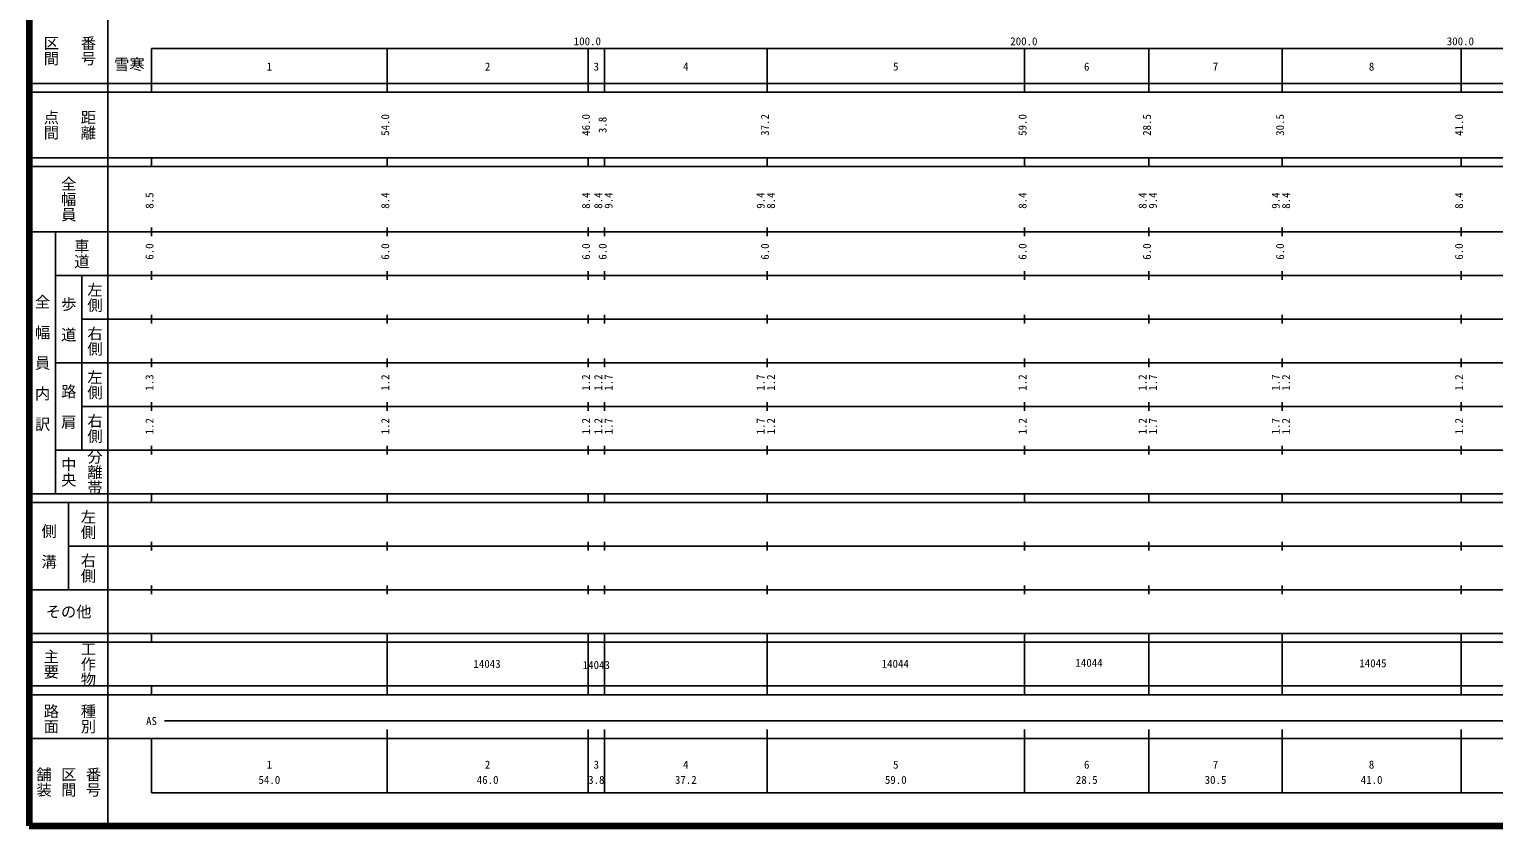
# Model space of a CAD drawing. Units: millimetres on the paper, enlarged 1000 times. Extents: x 40000 to 680000, y 20000 to 380000.
# Drawn here: x 40000 to 375480, y 20000 to 202409 of the extents above; entities that cross this region are included whole.
import ezdxf
from ezdxf.enums import TextEntityAlignment as Align

# ---------------------------------------------------------------- set-up
doc = ezdxf.new("R2010")
doc.units = ezdxf.units.MM
doc.header["$LTSCALE"] = 1000
doc.layers.add('M-TTL', color=7, linetype='Continuous', lineweight=13)
doc.layers.add('M-TTL-BAND', color=7, linetype='Continuous', lineweight=25)
doc.styles.add('@ＭＳ ゴシック', font='')
doc.styles.add('ＭＳ ゴシック', font='')
doc.styles.get('@ＭＳ ゴシック').set_extended_font_data('@MS Gothic')
doc.styles.get('ＭＳ ゴシック').set_extended_font_data('MS Gothic')

msp = doc.modelspace()

# ---------------------------------------------------------------- linework, layer by layer
at = {"layer": 'M-TTL', "color": 2, "lineweight": 140}
for p, q in [((40000, 380000), (40000, 20000)), ((40000, 20000), (680000, 20000))]:
    msp.add_line(p, q, dxfattribs=at)
at = {"layer": 'M-TTL-BAND'}
for p, q in [((58000, 370000), (58000, 20000)), ((68000, 198000), (579000, 198000)), ((68000, 198000), (68000, 188000)), ((122000, 188000), (122000, 198000)), ((168000, 188000), (168000, 198000)), ((171800, 188000), (171800, 198000)), ((209000, 188000), (209000, 198000)), ((268000, 188000), (268000, 198000)), ((296500, 188000), (296500, 198000)), ((327000, 188000), (327000, 198000)), ((368000, 188000), (368000, 198000)), ((40000, 190000), (579000, 190000)), ((40000, 188000), (579000, 188000)), ((40000, 173000), (579000, 173000)), ((68000, 171000), (68000, 173000)), ((122000, 171000), (122000, 173000)), ((168000, 171000), (168000, 173000)), ((171800, 171000), (171800, 173000)), ((209000, 171000), (209000, 173000)), ((268000, 171000), (268000, 173000)), ((296500, 171000), (296500, 173000)), ((327000, 171000), (327000, 173000)), ((368000, 171000), (368000, 173000)), ((40000, 171000), (579000, 171000)), ((40000, 156000), (579000, 156000)), ((46000, 96000), (46000, 156000)), ((68000, 155000), (68000, 157000)), ((122000, 155000), (122000, 157000)), ((168000, 155000), (168000, 157000)), ((171800, 155000), (171800, 157000)), ((209000, 155000), (209000, 157000)), ((268000, 155000), (268000, 157000)), ((296500, 155000), (296500, 157000)), ((327000, 155000), (327000, 157000)), ((368000, 155000), (368000, 157000)), ((46000, 146000), (579000, 146000)), ((52000, 146000), (52000, 106000)), ((68000, 145000), (68000, 147000)), ((122000, 145000), (122000, 147000)), ((168000, 145000), (168000, 147000)), ((171800, 145000), (171800, 147000)), ((209000, 145000), (209000, 147000)), ((268000, 145000), (268000, 147000)), ((296500, 145000), (296500, 147000)), ((327000, 145000), (327000, 147000)), ((368000, 145000), (368000, 147000)), ((52000, 136000), (579000, 136000)), ((68000, 135000), (68000, 137000)), ((122000, 135000), (122000, 137000)), ((168000, 135000), (168000, 137000)), ((171800, 135000), (171800, 137000)), ((209000, 135000), (209000, 137000)), ((268000, 135000), (268000, 137000)), ((296500, 135000), (296500, 137000)), ((327000, 135000), (327000, 137000)), ((368000, 135000), (368000, 137000)), ((46000, 126000), (579000, 126000)), ((68000, 125000), (68000, 127000)), ((122000, 125000), (122000, 127000)), ((168000, 125000), (168000, 127000)), ((171800, 125000), (171800, 127000)), ((209000, 125000), (209000, 127000)), ((268000, 125000), (268000, 127000)), ((296500, 125000), (296500, 127000)), ((327000, 125000), (327000, 127000)), ((368000, 125000), (368000, 127000)), ((52000, 116000), (579000, 116000)), ((68000, 115000), (68000, 117000)), ((122000, 115000), (122000, 117000)), ((168000, 115000), (168000, 117000)), ((171800, 115000), (171800, 117000)), ((209000, 115000), (209000, 117000)), ((268000, 115000), (268000, 117000)), ((296500, 115000), (296500, 117000)), ((327000, 115000), (327000, 117000)), ((368000, 115000), (368000, 117000)), ((46000, 106000), (579000, 106000)), ((68000, 105000), (68000, 107000)), ((122000, 105000), (122000, 107000)), ((168000, 105000), (168000, 107000)), ((171800, 105000), (171800, 107000)), ((209000, 105000), (209000, 107000)), ((268000, 105000), (268000, 107000)), ((296500, 105000), (296500, 107000)), ((327000, 105000), (327000, 107000)), ((368000, 105000), (368000, 107000)), ((40000, 96000), (579000, 96000)), ((40000, 94000), (579000, 94000)), ((49000, 94000), (49000, 74000)), ((68000, 94000), (68000, 96000)), ((122000, 94000), (122000, 96000)), ((168000, 94000), (168000, 96000)), ((171800, 94000), (171800, 96000)), ((209000, 94000), (209000, 96000)), ((268000, 94000), (268000, 96000)), ((296500, 94000), (296500, 96000)), ((327000, 94000), (327000, 96000)), ((368000, 94000), (368000, 96000)), ((49000, 84000), (579000, 84000)), ((68000, 83000), (68000, 85000)), ((122000, 83000), (122000, 85000)), ((168000, 83000), (168000, 85000)), ((171800, 83000), (171800, 85000)), ((209000, 83000), (209000, 85000)), ((268000, 83000), (268000, 85000)), ((296500, 83000), (296500, 85000)), ((327000, 83000), (327000, 85000)), ((368000, 83000), (368000, 85000)), ((40000, 74000), (579000, 74000)), ((68000, 73000), (68000, 75000)), ((122000, 73000), (122000, 75000)), ((168000, 73000), (168000, 75000)), ((171800, 73000), (171800, 75000)), ((209000, 73000), (209000, 75000)), ((268000, 73000), (268000, 75000)), ((296500, 73000), (296500, 75000)), ((327000, 73000), (327000, 75000)), ((368000, 73000), (368000, 75000)), ((40000, 64000), (579000, 64000)), ((68000, 62000), (68000, 64000)), ((122000, 62000), (122000, 64000)), ((168000, 62000), (168000, 64000)), ((171800, 62000), (171800, 64000)), ((209000, 62000), (209000, 64000)), ((268000, 62000), (268000, 64000)), ((296500, 62000), (296500, 64000)), ((327000, 62000), (327000, 64000)), ((368000, 62000), (368000, 64000)), ((40000, 62000), (579000, 62000)), ((122000, 52000), (122000, 62000)), ((168000, 52000), (168000, 62000)), ((168000, 52000), (168000, 62000)), ((171800, 52000), (171800, 62000)), ((209000, 52000), (209000, 62000)), ((268000, 52000), (268000, 62000)), ((268000, 52000), (268000, 62000)), ((296500, 52000), (296500, 62000)), ((327000, 52000), (327000, 62000)), ((368000, 52000), (368000, 62000)), ((368000, 52000), (368000, 62000)), ((40000, 52000), (579000, 52000)), ((68000, 50000), (68000, 52000)), ((122000, 50000), (122000, 52000)), ((168000, 50000), (168000, 52000)), ((171800, 50000), (171800, 52000)), ((209000, 50000), (209000, 52000)), ((268000, 50000), (268000, 52000)), ((296500, 50000), (296500, 52000)), ((327000, 50000), (327000, 52000)), ((368000, 50000), (368000, 52000)), ((40000, 50000), (579000, 50000)), ((71000, 44000), (565000, 44000)), ((122000, 27500), (122000, 42000)), ((168000, 27500), (168000, 42000)), ((171800, 27500), (171800, 42000)), ((209000, 27500), (209000, 42000)), ((268000, 27500), (268000, 42000)), ((296500, 27500), (296500, 42000)), ((327000, 27500), (327000, 42000)), ((368000, 27500), (368000, 42000)), ((40000, 40000), (579000, 40000)), ((68000, 40000), (68000, 27500)), ((68000, 27500), (579000, 27500))]:
    msp.add_line(p, q, dxfattribs=at)

# ---------------------------------------------------------------- texts
at = {"layer": 'M-TTL-BAND', "style": '@ＭＳ ゴシック'}
for s, p in [('区間', (45000, 197500)), ('番号', (53500, 197500)), ('点間', (45000, 180500)), ('距離', (53500, 180500)), ('全幅員', (49000, 163500)), ('車道', (52000, 151000)), ('左側', (55000, 141000)), ('全\u3000幅\u3000員\u3000内\u3000訳', (43000, 126000)), ('歩\u3000道', (49000, 136000)), ('右側', (55000, 131000)), ('左側', (55000, 121000)), ('路\u3000肩', (49000, 116000)), ('右側', (55000, 111000)), ('中央', (49000, 101000)), ('分離帯', (55000, 101000)), ('左側', (53500, 89000)), ('側\u3000溝', (44500, 84000)), ('右側', (53500, 79000)), ('工作物', (53500, 57000)), ('主要', (45000, 57000)), ('路面', (45000, 44500)), ('種別', (53500, 44500)), ('舗装', (43333, 30000)), ('区間', (49000, 30000)), ('番号', (54667, 30000))]:
    msp.add_text(s, height=2566, rotation=270, dxfattribs=at).set_placement(p, align=Align.MIDDLE_CENTER)
at = {"layer": 'M-TTL-BAND', "style": 'ＭＳ ゴシック'}
for s, p in [('100.0', (167844, 198195)), ('200.0', (267844, 198195)), ('300.0', (367844, 198195)), ('1', (95000, 192405)), ('2', (145000, 192405)), ('3', (169900, 192405)), ('4', (190400, 192405)), ('5', (238500, 192405)), ('6', (282250, 192405)), ('7', (311750, 192405)), ('8', (347500, 192405)), ('AS', (68000, 42500)), ('1', (95000, 32523)), ('2', (145000, 32523)), ('3', (169900, 32523)), ('4', (190400, 32523)), ('5', (238500, 32523)), ('6', (282250, 32523)), ('7', (311750, 32523)), ('8', (347500, 32523)), ('54.0', (95000, 29033)), ('46.0', (145000, 29033)), ('3.8', (169900, 29033)), ('37.2', (190400, 29033)), ('59.0', (238500, 29033)), ('28.5', (282250, 29033)), ('30.5', (311750, 29033)), ('41.0', (347500, 29033))]:
    msp.add_text(s, height=1833, dxfattribs=at).set_placement(p, align=Align.BOTTOM_CENTER)
for s, p in [('雪寒', (62927, 194377)), ('その他', (49000, 69000))]:
    msp.add_text(s, height=2566, dxfattribs=at).set_placement(p, align=Align.MIDDLE_CENTER)
for s, p in [('54.0', (123000, 180500)), ('46.0', (169000, 180500)), ('3.8', (172800, 180500)), ('37.2', (210000, 180500)), ('59.0', (269000, 180500)), ('28.5', (297500, 180500)), ('30.5', (328000, 180500)), ('41.0', (369000, 180500)), ('8.5', (69000, 163174)), ('8.4', (123000, 163174)), ('8.4', (169000, 163174)), ('8.4', (171800, 163174)), ('9.4', (174170, 163174)), ('9.4', (209000, 163174)), ('8.4', (211370, 163174)), ('8.4', (269000, 163174)), ('8.4', (296500, 163174)), ('9.4', (298870, 163174)), ('9.4', (327000, 163174)), ('8.4', (329370, 163174)), ('8.4', (369000, 163174)), ('6.0', (69000, 151500)), ('6.0', (123000, 151500)), ('6.0', (169000, 151500)), ('6.0', (172800, 151500)), ('6.0', (210000, 151500)), ('6.0', (269000, 151500)), ('6.0', (297500, 151500)), ('6.0', (328000, 151500)), ('6.0', (369000, 151500)), ('1.3', (69000, 121500)), ('1.2', (123000, 121500)), ('1.2', (169000, 121500)), ('1.2', (171800, 121500)), ('1.7', (174170, 121500)), ('1.7', (209000, 121500)), ('1.2', (211370, 121500)), ('1.2', (269000, 121500)), ('1.2', (296500, 121500)), ('1.7', (298870, 121500)), ('1.7', (327000, 121500)), ('1.2', (329370, 121500)), ('1.2', (369000, 121500)), ('1.2', (69000, 111500)), ('1.2', (123000, 111500)), ('1.2', (169000, 111500)), ('1.2', (171800, 111500)), ('1.7', (174170, 111500)), ('1.7', (209000, 111500)), ('1.2', (211370, 111500)), ('1.2', (269000, 111500)), ('1.2', (296500, 111500)), ('1.7', (298870, 111500)), ('1.7', (327000, 111500)), ('1.2', (329370, 111500)), ('1.2', (369000, 111500))]:
    msp.add_text(s, height=1833, rotation=90, dxfattribs=at).set_placement(p, align=Align.BOTTOM_CENTER)
for s, p in [('14043', (141742, 55607)), ('14043', (166775, 55340)), ('14044', (235268, 55634)), ('14044', (279658, 55847)), ('14045', (344695, 55740))]:
    msp.add_text(s, height=1833, dxfattribs=at).set_placement(p, align=Align.BOTTOM_LEFT)

doc.saveas('drawing.dxf')
